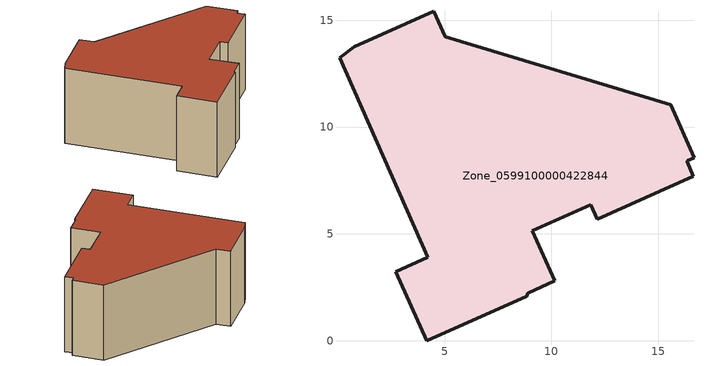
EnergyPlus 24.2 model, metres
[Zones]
Zone_0599100000422844
 floor ground (C_G): 5.03,14.23 15.57,11.04 16.67,8.55 16.35,8.42 16.35,8.36 16.64,7.68 12.15,5.68 11.84,6.37 9.1,5.15 10.16,2.8 8.89,2.23 8.85,2.09 4.16,0 2.71,3.23 4.22,3.9 0.08,13.23 0.78,13.76 4.48,15.41 z0
 wall outside (C_F): 4.16,0 8.85,2.09 8.89,2.23 10.16,2.8 9.1,5.15 11.84,6.37 12.15,5.68 16.64,7.68 16.35,8.36 16.35,8.42 16.67,8.55 15.57,11.04 5.03,14.23 4.48,15.41 0.78,13.76 0.08,13.23 4.22,3.9 2.71,3.23 4.16,0 z0:7.2
 roof outside (C_R): 0.78,13.76 0.08,13.23 4.22,3.9 2.71,3.23 4.16,0 8.85,2.09 8.89,2.23 10.16,2.8 9.1,5.15 11.84,6.37 12.15,5.68 16.64,7.68 16.35,8.36 16.35,8.42 16.67,8.55 15.57,11.04 5.03,14.23 4.48,15.41 z7.2
[BUILDING]
Pand.0599100000422844: North Axis=0; Terrain=City; Loads Convergence Tolerance Value=0.04; Temperature Convergence Tolerance Value=0.4; Solar Distribution=FullExterior; Maximum Number of Warmup Days=25; Minimum Number of Warmup Days=1
[Site:Location]
Rotterdam.The.Hague.AP_ZH_NLD Design_Conditions: Latitude=51.96; Longitude=4.45; Time Zone=1; Elevation=-4.5
[SITE:GROUNDTEMPERATURE:BUILDINGSURFACE]
18, 18, 18, 18, 18, 18, 18, 18, 18, 18, 18, 18
[MATERIAL] Thermal Absorptance=0.9; Solar Absorptance=0.7; Visible Absorptance=0.7
Name | Roughness | Thickness | Conductivity | Density | Specific Heat
G.D.1992-2005 | MediumSmooth | 0.15 | 0.06 | 540 | 1210
F.D.1992-2005 | Rough | 0.3 | 0.12 | 1920 | 840
R.D.1992-2005 | MediumRough | 0.2 | 0.08 | 1500 | 1000
[CONSTRUCTION]
C_G: G.D.1992-2005
C_F: F.D.1992-2005
C_R: R.D.1992-2005
[ZONE]
Zone_0599100000422844: Type=1; Multiplier=1; Ceiling Height=Autocalculate; Volume=Autocalculate; Floor Area=autocalculate; Part of Total Floor Area=Yes
[ZONEINFILTRATION:DESIGNFLOWRATE]
Infil_Zone_0599100000422844: Zone or ZoneList or Space or SpaceList=Zone_0599100000422844; Schedule=AlwaysOn; Design Flow Rate Calculation Method=Flow/Area; Flow Rate per Floor Area=0.0021; Constant Term Coefficient=1; Temperature Term Coefficient=0; Velocity Term Coefficient=0; Velocity Squared Term Coefficient=0
[HVACTEMPLATE:ZONE:IDEALLOADSAIRSYSTEM]
Zone_0599100000422844: Maximum Heating Supply Air Temperature=50; Minimum Cooling Supply Air Temperature=13; Maximum Heating Supply Air Humidity Ratio=0.0156; Minimum Cooling Supply Air Humidity Ratio=0.0077; Heating Limit=NoLimit; Cooling Limit=NoLimit; Dehumidification Control Type=ConstantSensibleHeatRatio; Cooling Sensible Heat Ratio=0.7; Dehumidification Setpoint=60; Humidification Control Type=None; Humidification Setpoint=30; Outdoor Air Method=None; Outdoor Air Flow Rate per Person=0.00944; Outdoor Air Flow Rate per Zone Floor Area=0; Outdoor Air Flow Rate per Zone=0; Demand Controlled Ventilation Type=None; Outdoor Air Economizer Type=NoEconomizer; Heat Recovery Type=None; Sensible Heat Recovery Effectiveness=0.7; Latent Heat Recovery Effectiveness=0.65
[ZONECONTROL:THERMOSTAT]
ThermostatControl_Zone_0599100000422844: Zone or ZoneList=Zone_0599100000422844; Control Type Schedule=DualSetpointControlType; Control 1=Thermostat_Zone_0599100000422844; Temperature Difference Between Cutout And Setpoint=0
[THERMOSTATSETPOINT:DUALSETPOINT]
Thermostat_Zone_0599100000422844: Heating Setpoint Temperature Schedule=HeatingSetpoint_Zone_0599100000422844; Cooling Setpoint Temperature Schedule=CoolingSetpoint_Zone_0599100000422844
[SCHEDULE:COMPACT]
HeatingSetpoint_Zone_0599100000422844: Through: 12/31, For: AllDays, Until: 24:00, 21
CoolingSetpoint_Zone_0599100000422844: Through: 12/31, For: AllDays, Until: 24:00, 24
DualSetpointControlType: Through: 12/31, For: AllDays, Until: 24:00, 4
AlwaysOn: Through: 12/31, For: AllDays, Until: 24:00, 1
